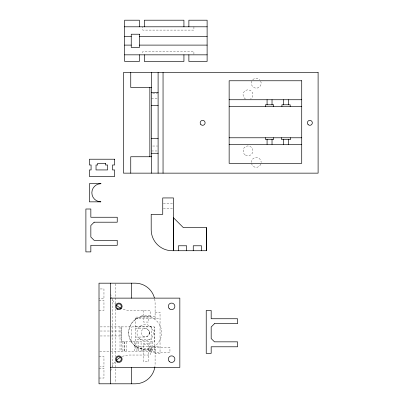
<?xml version="1.0" encoding="UTF-8"?>
<svg xmlns="http://www.w3.org/2000/svg" width="404" height="404" viewBox="0 0 404 404"><rect width="100%" height="100%" fill="white"/><g stroke="black" fill="none" stroke-linecap="round" stroke-linejoin="round"><path stroke-width="0.3" stroke-dasharray="2.02 1.52" d="M131.174 341.84L131.174 326.892M141.072 351.738L141.072 341.84M149.318 351.738L149.318 341.84M100.227 326.892L154.267 326.892L154.267 341.84L121.276 341.84L121.276 326.892L121.276 351.738M152.702 93.248L157.499 93.248M151.5 98.187L157.499 98.187M152.702 146.026L157.499 146.026M151.5 150.975L157.499 150.975M163.373 203.601L173.462 203.601M163.373 208.55L173.462 208.55M100.248 288.951L103.959 288.951L103.959 298.849L99.01 298.849M99.01 300.5L103.959 300.5L103.959 310.398L99.01 310.398M155.096 312.146L160.04 312.146L160.04 353.384L155.096 353.384L155.096 346.789M150.147 315.448L141.895 315.448L141.895 317.095M155.096 316.297L143.279 316.297A16.579 16.579 0 0 0 128.725 334.684A16.579 16.579 0 0 0 147.112 349.238L155.091 349.238L155.091 363.923A19.877 19.877 0 0 1 154.924 366.519M135.3 318.746L160.04 318.746M135.3 326.169L151.793 326.169L151.793 339.365L135.3 339.365M135.3 328.477L145.198 328.477A4.287 4.287 0 0 1 149.485 332.765L149.339 333.876A5.403 5.403 0 0 0 149.339 331.654L149.485 332.765A4.287 4.287 0 0 1 145.198 337.057L135.3 337.057M100.227 331.017L110.555 331.017M111.186 331.017L121.276 331.017M100.227 335.966L109.343 335.966M111.186 335.966L121.276 335.966M143.546 344.314L148.495 344.314M135.3 346.789L160.04 346.789M150.147 350.086L141.895 350.086L141.895 348.435M99.727 351.738L109.509 351.738M110.555 351.738L154.267 351.738L154.267 326.892M99.01 356.581L103.959 356.581L103.959 366.479L100.248 366.479M99.01 368.13L103.959 368.13L103.959 378.028L99.01 378.028M193.92 26.8L193.92 30.098L142.789 30.098L142.789 26.8M193.92 54.293L193.92 51.54L142.789 51.54L142.789 54.293M155.096 318.746L155.096 303.056A19.877 19.877 0 0 0 154.661 298.925M152.621 341.84L152.621 351.738M150.97 341.84L150.97 351.738M148.495 318.746L148.495 322.044L143.546 322.044L143.546 318.746M143.546 310.393L143.546 315.448M138.597 341.84L138.597 351.738M136.951 341.84L136.951 351.738M134.476 341.84L134.476 351.738M126.225 341.84L126.225 351.738M124.578 341.84L124.578 351.738M124.174 341.84L124.174 351.738M122.927 341.84L122.927 351.738M120.013 326.892L120.013 351.738M115.504 283.81L115.504 303.934M115.504 308.964L115.504 356.757M115.504 361.787L115.504 383.169M112.206 298.758L112.206 366.776M110.807 370.912A18.968 18.968 0 0 1 111.565 367.908M111.999 366.746A18.968 18.968 0 0 1 116.115 360.59M122.266 356.479A18.968 18.968 0 0 1 129.527 355.035L150.147 355.035L150.147 348.435L135.3 348.435L135.3 317.095L150.147 317.095L150.147 310.393L129.527 310.393A18.968 18.968 0 0 1 122.266 308.949M116.115 304.838A18.968 18.968 0 0 1 110.807 294.516M260.898 164.115A4.949 4.949 0 0 1 251.465 163.701M251.298 162.423A4.949 4.949 0 0 1 256.247 157.474A4.949 4.949 0 0 1 261.196 162.423M260.731 81.153A4.949 4.949 0 0 1 256.03 88.188A4.949 4.949 0 0 1 251.96 80.77M252.747 79.745A4.949 4.949 0 0 1 259.747 79.745M245.526 99.076A4.949 4.949 0 0 1 244.208 91.612A4.949 4.949 0 0 1 251.788 91.612A4.949 4.949 0 0 1 250.475 99.076M148.495 343.486L143.546 343.486L143.546 361.631L148.495 361.631L148.495 343.486M169.938 347.612L151.793 347.612L151.793 352.561L169.938 352.561L169.938 347.612M143.132 336.335A4.126 4.126 0 0 0 149.318 332.765A4.126 4.126 0 0 0 143.132 329.194A4.126 4.126 0 0 0 143.132 336.335M133.84 344.733A16.493 16.493 0 0 0 161.236 336.618A16.493 16.493 0 0 0 140.511 316.948A16.493 16.493 0 0 0 133.84 344.733M139.365 338.597A8.247 8.247 0 0 0 153.161 334.901A8.247 8.247 0 0 0 143.061 324.801A8.247 8.247 0 0 0 139.365 338.597M245.526 155.161A4.949 4.949 0 0 0 252.949 150.874A4.949 4.949 0 0 0 245.526 146.591A4.949 4.949 0 0 0 245.526 155.161"/><path stroke-width="0.61" d="M206.454 250.727L206.454 227.634L183.36 227.634L173.462 217.736L173.462 250.727L173.462 197.94L162.741 197.94L162.741 214.322L151.192 214.322L151.192 229.719A21.003 21.003 0 0 0 172.195 250.727L206.454 250.727L206.454 227.634M124.548 26.8L207.116 26.8M124.644 36.532L131.239 36.532M139.486 36.532L207.116 36.532M124.644 45.107L131.239 45.107M139.486 45.107L207.116 45.107M124.644 54.838L207.116 54.838M151.5 87.471L130.75 87.471L130.75 72.523M151.5 92.4L158.1 92.4M229.144 99.737L301.722 99.737M151.5 105.641L158.1 105.641M229.144 106.439L301.722 106.439M229.144 137.779L301.722 137.779M151.5 138.577L158.1 138.577M229.144 144.379L301.722 144.379M151.5 153.268L158.1 153.268M151.5 156.752L130.75 156.752L130.75 173.144M110.555 298.127L179.836 298.127L179.836 367.408L110.555 367.408M290.612 137.779L290.612 139.431L281.431 139.431L281.431 137.779M290.173 106.439L290.173 104.787L281.926 104.787L281.926 106.439M288.527 99.737L288.527 104.787M288.527 139.431L288.527 144.379M283.578 99.737L283.578 104.787M283.578 139.431L283.578 144.379M273.68 106.439L273.68 104.787L265.433 104.787L265.433 106.439M273.68 137.779L273.68 139.431L265.433 139.431L265.433 137.779M272.028 99.737L272.028 104.787M272.028 139.431L272.028 144.379M267.079 99.737L267.079 104.787M267.079 139.431L267.079 144.379M201.505 250.727L201.505 245.778L193.253 245.778L193.253 250.727M188.88 26.8L188.88 20.2L207.116 20.2L207.116 61.438L188.88 61.438L188.88 54.838M186.658 250.727L186.658 245.778L178.411 245.778L178.411 250.727M183.931 26.8L183.931 20.2L144.344 20.2L144.344 26.8M183.931 54.838L183.931 61.438L144.344 61.438L144.344 54.838M163.049 72.523L163.049 173.144M158.1 72.523L158.1 173.144M151.5 72.523L151.5 173.144M149.854 87.471L149.854 156.752M139.395 26.8L139.395 20.2L124.644 20.2L124.644 61.438L139.395 61.438L139.395 54.838M131.31 283.179L131.31 298.127M131.31 367.408L131.31 383.8M110.555 283.179L110.555 383.8M116.559 360.161A18.968 18.968 0 0 1 120.038 357.575M154.848 367.029A19.877 19.877 0 0 1 135.214 383.8L99.01 383.8L99.01 283.179L135.214 283.179A19.877 19.877 0 0 1 154.414 297.91M121.134 308.439A18.968 18.968 0 0 1 116.559 305.267M94.142 222.2L90.844 225.498L90.844 237.047L94.142 240.345L117.236 240.345L117.236 245.294L90.844 245.294L90.844 251.894L85.895 251.894L85.895 209.004L90.844 209.004L90.844 217.251L117.236 217.251L117.236 222.2L94.142 222.2M214.479 323.695L211.176 326.993L211.176 338.537L214.479 341.84L237.567 341.84L237.567 346.789L211.176 346.789L211.176 353.384L206.227 353.384L206.227 310.499L211.176 310.499L211.176 318.746L237.567 318.746L237.567 323.695L214.479 323.695M139.486 34.219L131.239 34.219L131.239 47.42L139.486 47.42L139.486 34.219M318.105 72.523L123.462 72.523L123.462 173.144L318.105 173.144L318.105 72.523M301.722 80.77L229.144 80.77L229.144 163.347L301.722 163.347L301.722 80.77M114.615 159.216L89.43 159.216L89.43 164.989L91.082 164.989L91.082 169.938L89.43 169.938L89.43 176.533L114.615 176.533L114.615 169.938L112.524 169.938L112.524 164.989L114.615 164.989L114.615 159.216M105.434 163.337L97.682 163.337L97.682 164.989L96.031 164.989L96.031 169.938L107.575 169.938L107.575 164.989L105.434 164.989L105.434 163.337M100.924 183.699L89.375 183.699L89.375 201.843L100.924 201.843A9.075 9.075 0 0 1 91.849 192.769A9.075 9.075 0 0 1 100.924 183.699M117.569 361.302A2.475 2.475 0 0 0 121.276 359.156A2.475 2.475 0 0 0 117.569 357.015A2.475 2.475 0 0 0 117.569 361.302M117.423 308.429A2.475 2.475 0 0 0 121.271 306.545A2.475 2.475 0 0 0 117.715 304.151A2.475 2.475 0 0 0 117.423 308.429M117.155 362.014A3.298 3.298 0 0 0 122.104 359.156A3.298 3.298 0 0 0 117.155 356.303A3.298 3.298 0 0 0 117.155 362.014M169.256 361.489A3.298 3.298 0 0 0 174.775 360.014A3.298 3.298 0 0 0 170.735 355.969A3.298 3.298 0 0 0 169.256 361.489M169.256 308.707A3.298 3.298 0 0 0 174.775 307.227A3.298 3.298 0 0 0 170.735 303.187A3.298 3.298 0 0 0 169.256 308.707M117.155 309.232A3.298 3.298 0 0 0 122.104 306.373A3.298 3.298 0 0 0 117.155 303.515A3.298 3.298 0 0 0 117.155 309.232M200.889 124.584A2.475 2.475 0 0 0 205.03 123.472A2.475 2.475 0 0 0 201.995 120.442A2.475 2.475 0 0 0 200.889 124.584M308.106 124.584A2.475 2.475 0 0 0 312.247 123.472A2.475 2.475 0 0 0 309.217 120.442A2.475 2.475 0 0 0 308.106 124.584"/></g></svg>
